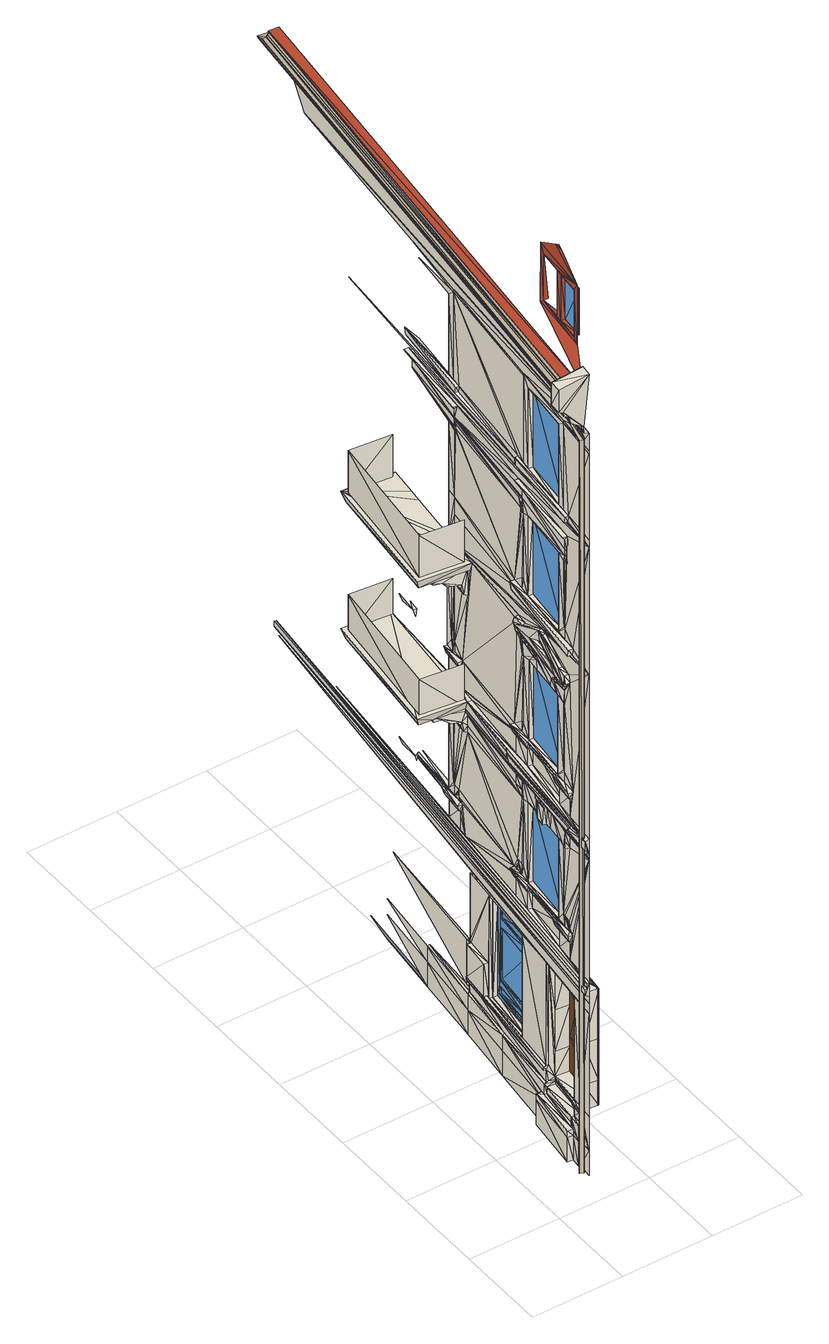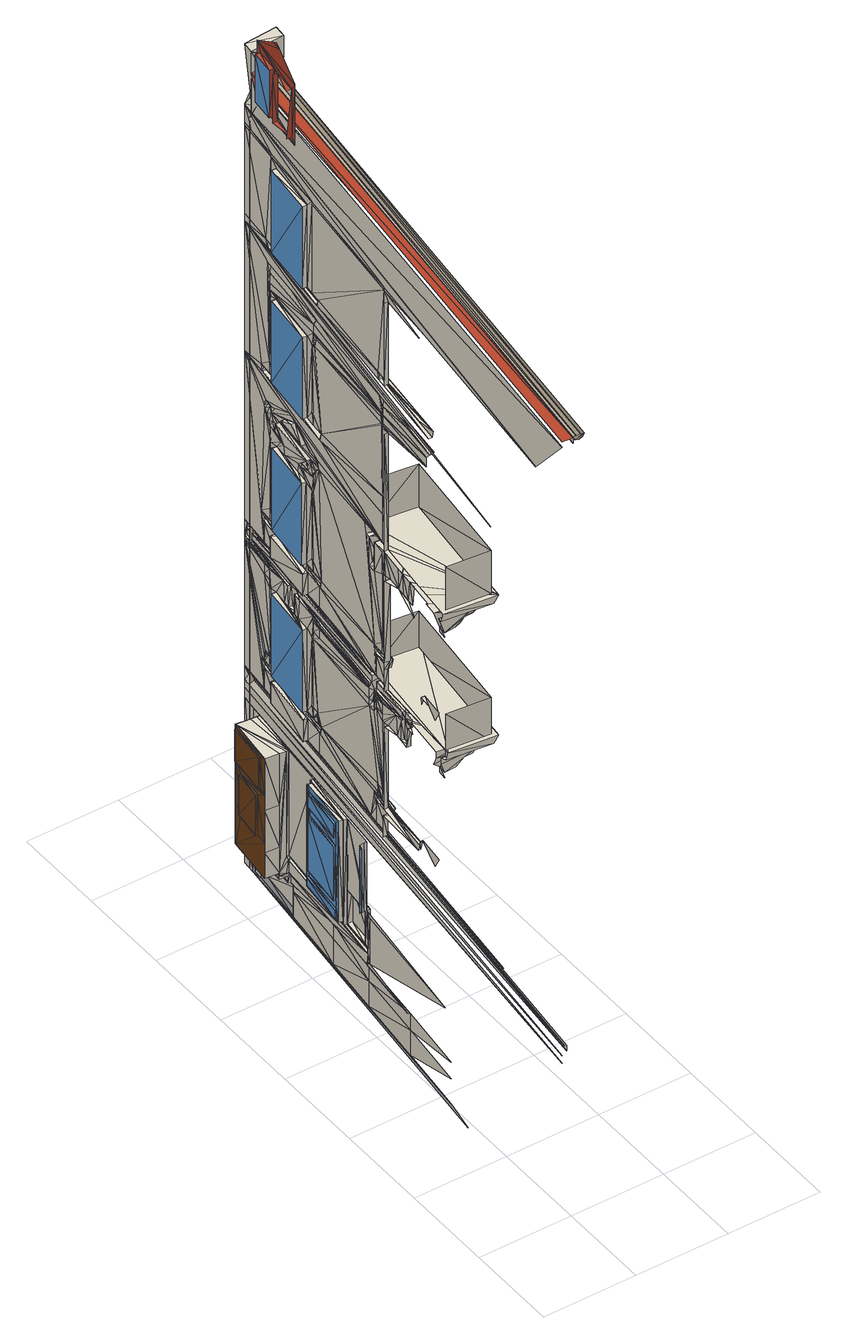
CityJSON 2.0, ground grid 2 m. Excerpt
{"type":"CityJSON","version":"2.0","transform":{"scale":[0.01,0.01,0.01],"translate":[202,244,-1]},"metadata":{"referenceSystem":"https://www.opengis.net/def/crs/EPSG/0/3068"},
"CityObjects":{
"building1":{"type":"Building","attributes":{"name":"Teststreet3","class":"1000","function":"1070","usage":"1070"},"address":[{"country":"Testland","locality":"Testtown","thoroughfareNumber":"3","thoroughfareName":"Teststreet","postcode":"12345"}],"children":["building1-1"],"geometry":[{"type":"MultiSurface","lod":"3","boundaries":[[[0,1,2]],[[3,2,1]],[[3,1,4]],[[5,4,1]],[[4,5,6]],[[6,7,4]],[[8,6,5]],[[6,8,7]],[[2,9,0]],[[10,7,8]],[[7,11,4]],[[8,5,10]],[[7,10,12]],[[13,12,10]],[[12,11,7]],[[2,3,9]],[[3,4,9]],[[1,0,14]],[[12,13,11]],[[10,5,15]],[[5,1,14]],[[16,5,17]],[[15,5,16]],[[15,11,13]],[[13,10,15]],[[4,11,9]],[[14,0,9]],[[17,5,14]],[[11,15,18]],[[18,19,11]],[[20,21,22]],[[23,24,25]],[[26,20,22]],[[27,18,15]],[[28,15,16]],[[29,26,22]],[[25,24,30]],[[18,27,19]],[[31,21,20]],[[32,25,30]],[[33,20,26]],[[24,34,30]],[[35,28,16]],[[36,37,19]],[[38,39,40]],[[41,42,20]],[[28,19,27]],[[42,31,20]],[[19,43,36]],[[44,45,46]],[[27,15,28]],[[47,17,14]],[[22,21,31]],[[48,26,29]],[[49,46,50]],[[51,50,46]],[[52,51,46]],[[53,52,46]],[[45,53,46]],[[44,54,45]],[[40,55,38]],[[56,57,58]],[[59,60,56]],[[61,53,62]],[[63,51,64]],[[54,65,45]],[[63,57,66]],[[63,66,51]],[[50,51,66]],[[22,67,29]],[[62,68,61]],[[64,69,63]],[[52,64,51]],[[45,62,53]],[[20,33,70]],[[39,38,71]],[[72,43,19]],[[73,74,42]],[[61,75,53]],[[45,76,62]],[[52,77,64]],[[32,30,78]],[[66,50,60]],[[79,58,57]],[[57,56,60]],[[80,48,29]],[[31,42,74]],[[60,66,57]],[[57,63,79]],[[33,39,70]],[[30,81,78]],[[48,82,26]],[[83,26,82]],[[84,85,81]],[[81,83,82]],[[65,86,45]],[[63,69,79]],[[75,61,68]],[[40,37,55]],[[58,87,56]],[[56,88,59]],[[52,53,77]],[[89,77,53]],[[86,76,45]],[[89,53,75]],[[68,62,76]],[[69,90,79]],[[91,92,93]],[[69,64,77]],[[92,39,71]],[[89,75,68]],[[37,36,94]],[[70,39,95]],[[78,81,96]],[[97,22,31]],[[98,80,29]],[[95,39,99]],[[69,100,90]],[[96,81,101]],[[96,102,103]],[[76,104,68]],[[104,89,68]],[[105,106,95]],[[103,107,96]],[[84,81,82]],[[101,81,108]],[[100,109,90]],[[36,43,94]],[[110,111,112]],[[71,93,92]],[[99,39,113]],[[95,114,105]],[[115,20,70]],[[116,95,106]],[[117,96,107]],[[118,38,55]],[[112,119,110]],[[112,111,120]],[[110,99,111]],[[71,38,121]],[[122,32,78]],[[105,123,106]],[[103,124,107]],[[125,104,86]],[[76,86,104]],[[77,89,104]],[[37,94,55]],[[108,81,126]],[[121,38,127]],[[120,128,112]],[[129,100,69]],[[116,70,95]],[[117,78,96]],[[130,69,77]],[[111,131,120]],[[132,77,104]],[[133,60,50]],[[117,107,134]],[[116,106,135]],[[81,85,136]],[[137,118,138]],[[139,98,29]],[[134,78,117]],[[135,70,116]],[[140,96,101]],[[99,110,119]],[[141,96,140]],[[142,139,29]],[[113,111,99]],[[102,96,141]],[[132,130,77]],[[126,81,136]],[[101,143,140]],[[143,101,108]],[[141,140,102]],[[143,144,140]],[[145,146,120]],[[144,143,108]],[[147,144,108]],[[148,95,99]],[[119,112,128]],[[111,113,131]],[[130,129,69]],[[55,138,118]],[[119,128,99]],[[149,144,147]],[[84,150,85]],[[150,84,82]],[[151,132,104]],[[125,152,104]],[[94,43,72]],[[58,79,87]],[[128,153,99]],[[109,154,90]],[[82,48,155]],[[80,155,48]],[[155,150,82]],[[102,140,126]],[[128,120,146]],[[140,144,126]],[[153,148,99]],[[127,156,157]],[[147,108,126]],[[158,159,120]],[[160,71,121]],[[149,147,126]],[[144,149,126]],[[161,162,127]],[[103,102,163]],[[114,95,164]],[[164,95,148]],[[145,120,165]],[[152,166,104]],[[166,167,104]],[[168,151,104]],[[167,168,104]],[[169,131,113]],[[162,121,127]],[[151,130,132]],[[85,170,171]],[[170,85,150]],[[157,161,127]],[[172,102,126]],[[173,72,19]],[[146,153,128]],[[174,175,162]],[[118,176,38]],[[165,120,159]],[[94,177,55]],[[136,85,171]],[[175,121,162]],[[134,107,178]],[[135,106,179]],[[146,145,153]],[[105,114,180]],[[181,174,162]],[[79,90,87]],[[182,175,174]],[[162,161,183]],[[183,181,162]],[[86,184,125]],[[185,106,123]],[[186,107,124]],[[123,105,180]],[[124,103,163]],[[187,188,145]],[[189,121,175]],[[131,190,120]],[[182,189,175]],[[191,182,174]],[[192,161,157]],[[161,192,183]],[[181,191,174]],[[78,134,122]],[[178,122,134]],[[179,115,135]],[[70,135,115]],[[74,193,31]],[[194,164,148]],[[187,145,165]],[[172,126,136]],[[195,136,171]],[[171,170,195]],[[170,150,195]],[[59,60,133]],[[93,196,91]],[[197,194,148]],[[148,153,197]],[[191,189,182]],[[183,191,181]],[[198,97,31]],[[107,186,178]],[[106,185,179]],[[199,158,120]],[[153,145,188]],[[67,22,97]],[[200,172,136]],[[201,191,183]],[[184,152,125]],[[151,168,130]],[[159,202,165]],[[113,39,203]],[[165,204,187]],[[195,205,136]],[[88,56,87]],[[206,59,88]],[[160,121,207]],[[80,98,155]],[[155,98,150]],[[154,208,90]],[[196,93,71]],[[121,189,207]],[[153,209,197]],[[114,164,210]],[[142,29,67]],[[189,191,201]],[[164,194,210]],[[205,200,136]],[[177,94,211]],[[150,98,195]],[[123,180,185]],[[124,163,186]],[[188,209,153]],[[188,187,212]],[[194,197,213]],[[212,187,204]],[[190,199,120]],[[214,20,115]],[[204,165,202]],[[160,215,71]],[[212,204,188]],[[207,189,201]],[[216,177,211]],[[204,202,188]],[[217,185,180]],[[218,186,163]],[[109,100,154]],[[219,154,100]],[[98,205,195]],[[210,194,213]],[[186,218,178]],[[185,217,179]],[[220,190,131]],[[90,208,87]],[[202,221,188]],[[197,209,213]],[[206,59,133]],[[131,169,220]],[[152,222,166]],[[223,138,55]],[[178,224,122]],[[179,225,115]],[[221,209,188]],[[224,178,218]],[[225,179,217]],[[158,226,159]],[[100,129,219]],[[213,227,210]],[[228,221,202]],[[169,113,203]],[[207,201,229]],[[230,231,205]],[[200,205,231]],[[232,229,201]],[[233,198,31]],[[216,211,234]],[[235,234,211]],[[203,220,169]],[[209,228,213]],[[168,236,130]],[[130,236,129]],[[237,122,224]],[[203,39,238]],[[239,115,225]],[[228,240,213]],[[216,223,55]],[[207,215,160]],[[241,133,50]],[[242,201,183]],[[157,243,192]],[[192,243,183]],[[72,173,94]],[[244,210,227]],[[245,246,166]],[[167,166,246]],[[246,247,167]],[[168,167,247]],[[248,205,98]],[[249,142,97]],[[199,250,158]],[[41,20,251]],[[158,250,252]],[[209,221,228]],[[87,253,88]],[[88,254,206]],[[74,73,193]],[[255,193,73]],[[67,97,142]],[[249,256,142]],[[226,158,252]],[[97,198,249]],[[257,219,129]],[[208,253,87]],[[73,42,255]],[[249,258,256]],[[102,172,259]],[[256,139,142]],[[260,261,256]],[[262,255,42]],[[193,233,31]],[[251,262,41]],[[42,41,262]],[[98,139,248]],[[263,228,202]],[[264,265,47]],[[229,215,207]],[[222,152,184]],[[256,266,260]],[[163,102,259]],[[215,196,71]],[[267,268,91]],[[245,166,222]],[[127,38,269]],[[270,236,168]],[[271,243,156]],[[133,206,254]],[[254,88,253]],[[237,272,122]],[[273,257,129]],[[236,273,129]],[[208,154,274]],[[239,275,115]],[[234,276,216]],[[211,277,235]],[[220,203,190]],[[180,114,278]],[[279,280,281]],[[282,263,159]],[[156,127,271]],[[139,256,261]],[[223,283,138]],[[172,200,259]],[[137,138,283]],[[284,224,218]],[[261,248,139]],[[154,219,274]],[[114,210,278]],[[285,225,217]],[[258,249,198]],[[266,256,258]],[[261,260,286]],[[283,176,137]],[[286,260,266]],[[226,199,190]],[[278,287,180]],[[259,288,163]],[[92,91,268]],[[157,156,243]],[[238,190,203]],[[202,159,263]],[[289,226,252]],[[230,290,231]],[[235,291,234]],[[232,292,229]],[[225,285,239]],[[227,293,244]],[[294,295,280]],[[296,297,184]],[[298,242,183]],[[294,274,295]],[[211,94,277]],[[198,299,258]],[[269,271,127]],[[296,281,297]],[[281,280,297]],[[300,222,184]],[[301,261,286]],[[118,137,176]],[[266,258,302]],[[217,180,287]],[[218,163,288]],[[303,304,305]],[[303,306,304]],[[266,307,286]],[[168,247,270]],[[303,305,308]],[[309,310,311]],[[312,311,310]],[[303,313,306]],[[302,258,299]],[[314,315,304]],[[305,304,315]],[[304,306,314]],[[303,308,316]],[[315,317,305]],[[243,318,183]],[[318,298,183]],[[303,316,313]],[[300,184,297]],[[319,314,306]],[[308,305,317]],[[320,321,312]],[[307,266,302]],[[226,289,199]],[[306,313,319]],[[317,322,308]],[[309,323,310]],[[324,319,313]],[[316,308,322]],[[313,316,324]],[[322,324,316]],[[314,325,315]],[[315,326,317]],[[274,273,295]],[[200,231,327]],[[242,292,201]],[[210,244,328]],[[276,329,216]],[[295,270,280]],[[324,330,319]],[[275,214,115]],[[314,319,325]],[[322,331,324]],[[332,325,319]],[[333,320,312]],[[334,310,323]],[[288,284,218]],[[301,286,307]],[[287,285,217]],[[335,331,317]],[[326,315,325]],[[322,317,331]],[[335,317,326]],[[252,250,289]],[[274,219,273]],[[332,319,330]],[[280,270,297]],[[330,324,331]],[[329,336,216]],[[337,222,300]],[[338,307,302]],[[339,240,340]],[[297,270,300]],[[250,199,289]],[[240,228,263]],[[184,341,296]],[[342,226,190]],[[336,223,216]],[[343,215,229]],[[230,205,290]],[[232,201,292]],[[227,213,293]],[[344,173,19]],[[213,240,293]],[[301,307,345]],[[333,346,320]],[[205,248,290]],[[338,345,307]],[[273,236,295]],[[236,270,295]],[[270,347,300]],[[347,348,300]],[[348,337,300]],[[190,238,349]],[[310,350,312]],[[159,226,342]],[[219,257,273]],[[284,272,224]],[[237,224,272]],[[290,261,301]],[[351,320,346]],[[278,210,328]],[[349,342,190]],[[259,200,327]],[[293,240,339]],[[311,352,309]],[[282,159,342]],[[353,321,320]],[[340,240,263]],[[94,173,277]],[[354,338,302]],[[355,241,50]],[[267,91,196]],[[323,356,334]],[[248,261,290]],[[357,349,238]],[[345,290,301]],[[312,358,333]],[[359,340,360]],[[361,270,247]],[[362,363,278]],[[364,365,259]],[[264,366,367]],[[244,368,328]],[[231,369,327]],[[291,235,277]],[[339,340,370]],[[371,264,367]],[[346,372,351]],[[373,122,272]],[[374,20,214]],[[375,282,376]],[[360,377,359]],[[375,378,282]],[[340,359,370]],[[287,278,363]],[[288,259,365]],[[352,222,337]],[[360,340,263]],[[370,293,339]],[[379,354,302]],[[380,356,309]],[[310,334,350]],[[381,290,345]],[[376,382,375]],[[362,383,363]],[[364,384,365]],[[367,385,371]],[[368,244,293]],[[386,372,333]],[[320,351,353]],[[323,309,356]],[[387,350,334]],[[369,231,290]],[[276,234,291]],[[343,229,292]],[[263,282,378]],[[377,360,263]],[[281,388,279]],[[288,365,389]],[[287,363,390]],[[376,282,391]],[[345,338,354]],[[275,239,285]],[[378,375,382]],[[346,333,372]],[[392,353,351]],[[382,376,377]],[[378,377,263]],[[208,274,393]],[[382,377,378]],[[394,296,341]],[[383,278,328]],[[253,208,393]],[[362,278,383]],[[364,259,384]],[[384,259,327]],[[391,395,376]],[[370,359,396]],[[274,294,393]],[[328,368,370]],[[391,282,397]],[[381,345,354]],[[398,371,385]],[[277,173,329]],[[399,241,254]],[[133,254,241]],[[254,253,393]],[[400,401,349]],[[401,342,349]],[[389,284,288]],[[329,276,277]],[[390,285,287]],[[402,403,404]],[[397,282,342]],[[328,370,396]],[[359,377,395]],[[357,238,405]],[[349,357,400]],[[406,321,353]],[[367,366,407]],[[373,272,389]],[[215,242,408]],[[327,381,409]],[[410,411,329]],[[173,410,329]],[[412,393,294]],[[214,275,390]],[[413,414,366]],[[377,376,395]],[[343,292,215]],[[242,215,292]],[[396,359,395]],[[381,327,290]],[[369,290,327]],[[299,415,302]],[[416,328,396]],[[417,383,328]],[[418,264,371]],[[358,312,350]],[[419,384,327]],[[420,327,409]],[[421,215,408]],[[389,422,373]],[[390,423,214]],[[417,328,416]],[[337,348,352]],[[424,352,348]],[[348,347,424]],[[425,424,347]],[[347,270,425]],[[361,425,270]],[[411,336,329]],[[293,370,368]],[[419,327,420]],[[426,215,421]],[[427,428,371]],[[392,351,372]],[[409,381,429]],[[397,430,391]],[[408,242,298]],[[291,277,276]],[[387,334,356]],[[407,431,367]],[[371,398,427]],[[429,381,354]],[[380,309,352]],[[405,400,357]],[[389,365,422]],[[390,363,423]],[[386,333,358]],[[432,196,215]],[[284,389,272]],[[395,391,433]],[[416,396,434]],[[434,417,416]],[[435,363,383]],[[436,365,384]],[[342,437,397]],[[420,409,438]],[[438,419,420]],[[421,408,439]],[[439,426,421]],[[285,390,275]],[[361,321,406]],[[440,396,395]],[[441,409,429]],[[442,409,441]],[[443,409,442]],[[444,408,298]],[[445,408,444]],[[446,444,298]],[[400,405,401]],[[433,391,430]],[[366,447,407]],[[353,392,386]],[[401,448,342]],[[449,447,366]],[[223,336,283]],[[395,430,440]],[[433,430,395]],[[450,408,445]],[[341,451,394]],[[452,446,298]],[[243,271,269]],[[444,446,453]],[[453,445,444]],[[438,454,419]],[[365,436,422]],[[363,435,423]],[[193,255,233]],[[354,379,429]],[[455,441,429]],[[441,455,442]],[[442,456,443]],[[457,384,419]],[[298,318,458]],[[458,452,298]],[[385,367,431]],[[459,427,398]],[[414,460,366]],[[372,386,392]],[[446,452,453]],[[430,397,437]],[[430,448,440]],[[438,409,454]],[[409,443,454]],[[453,452,445]],[[428,418,371]],[[461,383,417]],[[196,432,267]],[[262,233,255]],[[462,394,451]],[[350,387,380]],[[463,419,464]],[[176,283,336]],[[465,373,422]],[[466,214,423]],[[419,454,464]],[[448,401,405]],[[467,419,463]],[[431,459,385]],[[398,385,459]],[[437,342,448]],[[358,406,386]],[[353,386,406]],[[457,419,467]],[[439,408,432]],[[434,396,461]],[[396,440,461]],[[437,448,430]],[[408,450,432]],[[356,380,387]],[[426,439,432]],[[417,434,461]],[[454,468,464]],[[281,296,469]],[[463,464,470]],[[462,451,471]],[[472,471,451]],[[470,473,463]],[[464,468,473]],[[473,467,463]],[[474,429,379]],[[456,442,455]],[[383,461,435]],[[384,475,436]],[[450,445,432]],[[470,464,473]],[[39,92,476]],[[352,358,380]],[[350,380,358]],[[475,384,457]],[[407,447,427]],[[460,449,366]],[[477,379,302]],[[478,467,473]],[[399,254,393]],[[479,414,413]],[[251,20,374]],[[440,448,461]],[[427,459,407]],[[480,355,50]],[[268,267,432]],[[436,481,422]],[[435,482,423]],[[25,483,23]],[[28,484,19]],[[485,486,487]],[[468,454,475]],[[473,468,475]],[[457,467,475]],[[472,488,471]],[[467,478,475]],[[478,473,475]],[[427,447,428]],[[482,435,461]],[[481,436,475]],[[415,198,233]],[[24,489,34]],[[431,407,459]],[[16,490,35]],[[491,32,122]],[[447,492,428]],[[493,471,488]],[[374,402,404]],[[466,374,214]],[[485,487,494]],[[495,496,497]],[[34,498,499]],[[500,495,497]],[[501,500,497]],[[502,503,497]],[[503,504,497]],[[504,501,497]],[[505,506,507]],[[471,508,462]],[[238,39,476]],[[509,428,492]],[[494,510,511]],[[500,512,495]],[[510,494,487]],[[513,514,279]],[[265,264,418]],[[502,515,503]],[[504,516,501]],[[517,495,512]],[[299,198,415]],[[518,507,506]],[[280,279,514]],[[519,486,485]],[[520,511,510]],[[521,503,515]],[[522,501,516]],[[415,523,302]],[[294,280,514]],[[474,524,429]],[[524,455,429]],[[456,524,443]],[[493,525,471]],[[472,526,488]],[[523,527,302]],[[35,528,28]],[[449,529,447]],[[428,509,418]],[[443,530,454]],[[527,477,302]],[[269,38,531]],[[505,507,532]],[[494,511,533]],[[534,535,341]],[[394,462,469]],[[536,404,505]],[[537,486,538]],[[495,539,496]],[[455,524,456]],[[379,477,474]],[[452,540,445]],[[541,542,543]],[[544,545,546]],[[543,547,541]],[[546,548,544]],[[318,549,458]],[[336,550,176]],[[501,551,500]],[[511,520,533]],[[507,518,532]],[[454,530,475]],[[458,549,452]],[[497,552,502]],[[451,341,535]],[[553,469,462]],[[519,538,486]],[[472,451,526]],[[535,526,451]],[[554,555,537]],[[556,557,402]],[[445,558,432]],[[559,533,520]],[[560,532,518]],[[518,506,560]],[[520,510,559]],[[561,268,432]],[[418,562,449]],[[418,449,460]],[[388,281,469]],[[486,537,555]],[[403,402,557]],[[92,268,476]],[[265,418,460]],[[399,563,241]],[[233,262,374]],[[262,251,374]],[[412,564,393]],[[536,415,233]],[[412,294,514]],[[373,491,122]],[[565,566,503]],[[504,503,566]],[[567,480,50]],[[568,505,532]],[[487,569,510]],[[547,543,570]],[[548,546,571]],[[570,572,547]],[[571,573,548]],[[536,374,404]],[[574,575,502]],[[503,521,565]],[[566,576,504]],[[501,522,551]],[[577,578,500]],[[495,517,539]],[[579,374,466]],[[559,580,533]],[[581,582,533]],[[515,502,575]],[[583,565,521]],[[516,504,576]],[[584,551,522]],[[512,500,578]],[[585,539,517]],[[448,405,538]],[[524,586,443]],[[586,530,443]],[[553,462,508]],[[587,494,533]],[[575,583,515]],[[521,515,583]],[[576,584,516]],[[522,516,584]],[[578,585,512]],[[517,512,585]],[[466,423,579]],[[415,536,505]],[[404,403,557]],[[581,533,580]],[[588,589,590]],[[523,415,505]],[[532,560,591]],[[405,238,476]],[[592,524,474]],[[506,593,560]],[[508,471,525]],[[594,488,526]],[[465,422,595]],[[587,519,485]],[[513,279,388]],[[422,481,595]],[[577,500,551]],[[582,596,533]],[[591,568,532]],[[597,580,559]],[[580,597,581]],[[399,393,563]],[[598,563,393]],[[481,475,595]],[[485,494,587]],[[599,591,560]],[[600,496,539]],[[601,590,589]],[[510,569,559]],[[574,502,552]],[[461,448,602]],[[601,469,534]],[[482,461,602]],[[589,469,601]],[[469,553,534]],[[540,603,445]],[[411,410,604]],[[410,173,604]],[[344,604,173]],[[318,243,549]],[[603,558,445]],[[505,404,557]],[[536,233,374]],[[423,482,605]],[[243,269,549]],[[549,540,452]],[[606,593,506]],[[582,581,597]],[[607,608,506]],[[336,411,604]],[[609,610,475]],[[535,534,553]],[[508,526,553]],[[535,553,526]],[[608,606,506]],[[506,505,557]],[[588,590,611]],[[612,611,590]],[[613,597,559]],[[593,599,560]],[[558,614,432]],[[596,587,533]],[[537,538,554]],[[614,561,432]],[[615,601,534]],[[611,616,588]],[[590,601,612]],[[525,594,508]],[[526,508,594]],[[484,344,19]],[[565,574,577]],[[566,565,577]],[[551,566,577]],[[565,583,574]],[[551,584,566]],[[527,505,568]],[[574,552,577]],[[577,600,539]],[[539,585,577]],[[552,600,577]],[[575,574,583]],[[576,566,584]],[[355,241,563]],[[589,588,616]],[[615,612,601]],[[523,505,527]],[[578,577,585]],[[617,567,50]],[[602,448,538]],[[582,597,596]],[[591,599,568]],[[598,393,564]],[[569,613,559]],[[618,615,534]],[[487,486,619]],[[620,388,469]],[[621,618,534]],[[592,474,477]],[[469,589,620]],[[465,491,373]],[[564,412,514]],[[613,596,597]],[[593,568,599]],[[579,423,605]],[[609,475,530]],[[595,475,622]],[[612,615,611]],[[605,482,602]],[[538,405,476]],[[589,616,620]],[[623,624,596]],[[625,626,568]],[[622,475,610]],[[627,176,550]],[[616,611,615]],[[623,596,628]],[[625,568,629]],[[613,628,596]],[[593,629,568]],[[623,628,624]],[[625,629,626]],[[624,587,596]],[[626,586,568]],[[549,269,531]],[[579,605,374]],[[486,555,630]],[[524,527,568]],[[564,631,598]],[[569,487,632]],[[586,524,568]],[[550,336,604]],[[616,615,618]],[[633,506,557]],[[620,514,388]],[[513,388,514]],[[519,634,538]],[[620,616,618]],[[476,268,635]],[[635,268,561]],[[636,624,628]],[[637,626,629]],[[634,587,624]],[[530,586,626]],[[638,639,618]],[[639,620,618]],[[621,640,618]],[[631,564,641]],[[641,564,514]],[[642,486,630]],[[618,643,638]],[[587,634,519]],[[628,613,636]],[[629,593,637]],[[619,486,642]],[[626,637,530]],[[624,636,634]],[[634,602,538]],[[639,644,620]],[[620,644,514]],[[645,641,514]],[[477,527,592]],[[592,527,524]],[[643,618,640]],[[639,638,644]],[[644,645,514]],[[605,646,374]],[[647,634,636]],[[648,530,637]],[[531,38,649]],[[640,650,643]],[[636,613,569]],[[637,593,606]],[[607,506,651]],[[622,652,653]],[[653,654,622]],[[655,656,602]],[[657,606,608]],[[647,636,569]],[[658,637,606]],[[648,637,658]],[[538,476,554]],[[659,622,654]],[[660,602,656]],[[651,506,633]],[[655,661,656]],[[659,595,622]],[[647,662,634]],[[662,602,634]],[[563,663,355]],[[598,664,563]],[[665,659,654]],[[666,643,650]],[[667,595,659]],[[657,608,668]],[[657,668,606]],[[660,605,602]],[[669,595,667]],[[670,627,671]],[[658,606,672]],[[648,658,673]],[[631,674,598]],[[665,667,659]],[[675,605,660]],[[658,676,673]],[[676,658,672]],[[672,606,668]],[[569,677,647]],[[632,487,619]],[[652,622,610]],[[669,667,665]],[[678,650,679]],[[679,680,678]],[[681,678,680]],[[666,681,680]],[[595,491,465]],[[682,683,653]],[[655,602,661]],[[684,665,654]],[[685,652,610]],[[686,652,685]],[[550,671,627]],[[687,652,686]],[[607,688,608]],[[689,610,609]],[[685,610,689]],[[686,685,689]],[[690,648,673]],[[530,648,690]],[[609,530,691]],[[692,689,609]],[[693,676,672]],[[694,692,609]],[[679,695,680]],[[696,689,692]],[[654,653,683]],[[697,662,647]],[[677,697,647]],[[694,609,698]],[[699,692,694]],[[698,699,694]],[[700,686,689]],[[696,700,689]],[[476,701,554]],[[692,700,696]],[[609,700,698]],[[702,669,665]],[[602,703,704]],[[677,569,632]],[[661,602,704]],[[705,706,673]],[[673,676,705]],[[707,708,668]],[[672,668,708]],[[693,705,676]],[[708,693,672]],[[699,700,692]],[[531,709,710]],[[660,656,711]],[[698,700,699]],[[706,690,673]],[[691,530,690]],[[653,652,712]],[[691,700,609]],[[687,686,700]],[[683,713,654]],[[703,602,662]],[[608,714,668]],[[713,684,654]],[[711,656,661]],[[675,660,711]],[[715,549,531]],[[710,715,531]],[[716,558,603]],[[717,632,718]],[[704,719,720]],[[703,662,704]],[[719,704,662]],[[632,717,677]],[[697,677,717]],[[603,540,721]],[[722,716,603]],[[721,722,603]],[[662,723,719]],[[717,718,697]],[[402,374,724]],[[725,561,614]],[[614,558,725]],[[682,653,712]],[[726,540,549]],[[558,716,725]],[[721,540,727]],[[540,726,727]],[[728,633,557]],[[684,702,665]],[[729,646,675]],[[605,675,646]],[[730,550,604]],[[731,726,549]],[[720,719,723]],[[732,697,718]],[[733,661,704]],[[727,722,721]],[[715,731,549]],[[726,731,727]],[[723,662,697]],[[632,734,718]],[[733,704,720]],[[718,720,732]],[[723,732,720]],[[735,690,706]],[[732,723,697]],[[718,734,720]],[[729,675,711]],[[635,701,476]],[[561,701,635]],[[734,733,720]],[[668,714,707]],[[674,664,598]],[[556,402,724]],[[700,691,736]],[[737,701,561]],[[561,725,738]],[[725,716,738]],[[716,722,738]],[[38,176,739]],[[740,734,632]],[[741,708,707]],[[691,690,736]],[[690,735,742]],[[730,604,743]],[[682,712,683]],[[711,661,744]],[[661,733,744]],[[744,729,711]],[[671,745,670]],[[737,561,738]],[[746,747,633]],[[736,690,742]],[[748,730,743]],[[749,740,632]],[[631,641,674]],[[750,751,752]],[[713,683,712]],[[729,744,646]],[[641,645,674]],[[753,646,744]],[[701,754,554]],[[644,755,645]],[[688,607,651]],[[752,642,756]],[[746,633,757]],[[706,705,741]],[[705,693,741]],[[693,708,741]],[[684,758,702]],[[750,752,756]],[[735,706,741]],[[733,759,744]],[[750,760,751]],[[747,746,757]],[[556,724,557]],[[742,761,736]],[[762,753,744]],[[642,630,756]],[[633,728,757]],[[709,763,710]],[[714,608,688]],[[764,765,734]],[[733,734,765]],[[765,759,733]],[[760,750,756]],[[742,735,741]],[[684,713,758]],[[554,766,555]],[[748,743,767]],[[768,767,743]],[[701,737,769]],[[737,738,769]],[[759,762,744]],[[770,490,17]],[[16,17,490]],[[756,630,760]],[[771,747,757]],[[772,702,758]],[[773,651,633]],[[774,751,760]],[[764,734,740]],[[707,714,741]],[[775,736,761]],[[776,701,769]],[[710,777,715]],[[715,777,731]],[[731,778,727]],[[727,778,722]],[[344,779,604]],[[780,728,557]],[[761,742,781]],[[782,619,642]],[[480,355,663]],[[663,563,664]],[[781,742,741]],[[783,773,633]],[[712,784,713]],[[651,785,688]],[[714,688,785]],[[17,47,770]],[[652,687,784]],[[749,619,740]],[[651,773,785]],[[722,778,738]],[[745,730,748]],[[751,774,786]],[[747,771,787]],[[24,23,489]],[[788,489,23]],[[687,700,784]],[[741,789,781]],[[754,790,554]],[[791,740,619]],[[712,652,784]],[[785,792,789]],[[714,785,789]],[[793,794,785]],[[791,795,740]],[[792,796,789]],[[797,789,796]],[[741,714,789]],[[760,630,798]],[[713,799,758]],[[798,786,774]],[[800,787,771]],[[792,785,794]],[[775,801,736]],[[796,792,802]],[[794,802,792]],[[709,531,763]],[[771,757,800]],[[555,803,630]],[[774,760,798]],[[700,736,784]],[[797,781,789]],[[25,32,483]],[[528,484,28]],[[796,802,797]],[[671,550,745]],[[793,785,773]],[[804,805,670]],[[806,782,642]],[[791,619,795]],[[807,783,633]],[[782,795,619]],[[728,780,757]],[[649,763,531]],[[627,670,805]],[[743,604,808]],[[802,809,797]],[[550,730,745]],[[810,770,47]],[[54,499,811]],[[793,773,812]],[[790,766,554]],[[669,491,595]],[[794,793,812]],[[783,812,773]],[[777,813,731]],[[813,778,731]],[[802,794,809]],[[798,814,786]],[[374,646,724]],[[572,570,815]],[[573,571,816]],[[815,817,572]],[[816,818,573]],[[819,780,557]],[[795,820,740]],[[821,809,794]],[[821,794,812]],[[822,745,748]],[[65,54,811]],[[823,806,642]],[[800,824,787]],[[644,638,755]],[[795,782,825]],[[826,786,814]],[[827,821,812]],[[828,825,782]],[[786,826,829]],[[830,823,642]],[[630,831,798]],[[757,832,800]],[[736,833,784]],[[633,747,834]],[[799,713,784]],[[702,491,669]],[[642,752,830]],[[835,814,798]],[[814,835,826]],[[752,751,830]],[[32,836,491]],[[837,787,824]],[[804,670,745]],[[838,832,757]],[[646,753,724]],[[839,786,829]],[[840,787,837]],[[747,787,834]],[[841,831,630]],[[829,826,835]],[[780,838,757]],[[777,710,763]],[[842,843,784]],[[784,833,842]],[[751,786,830]],[[663,844,480]],[[664,845,663]],[[831,835,798]],[[832,824,800]],[[803,841,630]],[[846,847,848]],[[848,849,846]],[[807,633,834]],[[850,851,842]],[[829,835,839]],[[837,824,840]],[[819,557,724]],[[852,853,846]],[[854,787,840]],[[830,786,839]],[[831,839,835]],[[832,840,824]],[[834,787,854]],[[803,555,766]],[[855,839,856]],[[857,840,858]]],"semantics":{"surfaces":[{"type":"WallSurface"},{"type":"GroundSurface"},{"type":"RoofSurface"},{"type":"Window"},{"type":"Door"}],"values":[0,0,0,0,0,0,0,0,0,0,0,0,0,0,0,0,0,0,0,0,0,0,0,0,0,0,0,0,0,0,0,0,0,0,0,0,0,0,0,0,0,0,0,0,0,0,0,0,0,0,0,0,0,0,0,0,0,0,0,0,0,0,0,0,0,0,0,0,0,0,0,0,0,0,0,0,0,0,0,0,0,0,1,0,0,0,0,0,0,0,0,0,0,0,0,0,0,0,0,0,0,0,0,0,0,0,0,0,0,0,0,0,0,0,0,0,0,0,0,0,0,0,0,0,0,0,0,0,0,0,0,0,0,0,0,0,0,0,0,0,0,0,0,0,0,0,0,0,0,0,0,0,0,0,0,0,1,0,0,0,0,0,0,0,0,0,0,0,0,0,0,0,0,0,0,0,0,0,0,0,0,0,0,0,0,0,0,0,0,0,0,0,0,0,0,0,0,0,0,0,0,0,0,0,0,0,0,0,0,0,0,0,0,0,0,0,0,0,0,0,0,0,0,0,0,0,0,0,0,0,0,0,0,0,0,0,0,0,0,0,0,0,0,0,0,0,0,0,0,0,0,0,0,0,0,0,0,0,0,0,0,0,0,0,1,0,0,0,0,0,0,0,0,0,0,0,0,0,0,0,0,0,0,0,0,0,0,0,0,0,0,0,0,0,0,0,0,0,0,0,0,0,0,0,0,0,0,0,0,0,0,0,0,0,0,0,0,0,0,0,0,0,0,0,0,0,1,0,0,0,0,0,0,0,0,0,0,0,0,0,0,0,0,0,0,0,0,0,0,0,0,0,0,0,0,0,0,1,0,0,0,0,0,0,0,0,0,0,0,0,0,0,0,0,0,0,0,0,0,0,0,0,0,0,0,0,0,0,0,0,0,0,0,0,2,0,0,0,0,0,0,0,0,0,0,0,0,0,0,0,0,0,0,0,0,0,0,0,0,0,0,0,0,0,0,0,0,0,0,0,0,0,0,0,0,0,0,0,0,0,0,3,3,3,0,3,0,0,0,0,0,0,0,0,0,0,0,0,0,0,0,4,4,0,0,4,4,4,4,0,4,4,4,4,4,0,0,4,0,4,4,4,0,0,4,4,4,4,4,4,4,4,4,0,0,0,0,0,0,4,0,4,4,4,4,4,0,0,0,4,4,4,4,0,0,4,0,4,0,0,0,0,0,0,0,0,0,0,0,0,0,0,0,0,0,4,0,0,0,0,0,0,0,0,4,0,0,0,0,0,4,0,0,0,0,4,0,4,0,0,0,1,0,4,0,0,0,4,0,0,0,0,2,0,0,0,0,2,4,0,0,0,0,0,0,0,0,0,0,0,0,4,4,0,0,0,0,2,3,4,4,4,4,3,3,3,0,0,0,0,0,0,0,0,0,4,4,0,0,0,0,0,0,0,0,0,0,0,0,0,0,0,0,2,0,0,0,0,0,0,0,0,0,0,0,0,0,0,0,4,2,0,0,0,0,0,0,0,2,0,0,0,0,0,0,0,0,0,2,4,0,0,0,0,0,0,0,0,0,0,0,0,0,0,0,0,2,4,0,0,0,0,4,2,2,0,4,0,0,0,4,0,0,0,0,0,0,0,0,0,0,0,0,0,4,0,0,0,0,0,0,0,0,0,2,4,0,2,0,0,0,0,0,0,0,0,0,0,0,0,0,0,0,0,0,0,0,0,2,2,2,4,0,0,0,0,0,0,2,0,0,0,0,4,0,0,0,0,0,0,0,3,3,0,4,4,0,0,0,0,0,0,4,0,0,0,0,0,0,0,0,0,0,0,0,0,0,0,0,0,4,4,0,2,2,0,0,0,2,0,0,2,1,0,0,0,0,0,0,0,0,0,0,0,0,2,0,0,0,0,2,0,0,2,0,0,0,0,3,0,3,3,3,3,3,0,0,0,2,0,3,0,0,2,3,3,3,0,0,0,0,0,3,3,0,0,0,0,0,0,0,0,0,2,2,0,0,0,0,0,0,0,0,0,3,0,0,0,0,0,0,0,0,0,3,0,0,0,0,3,0,0,0,0,0,0,0,0,0,0,0,0,0,2,2,0,0,0,0,2,0,0,0,0,0,0,0,3,3,1,0,0,0,0,0,0,0,3,3,3,3,3,3,0,0,0,3,3,3,3,3,3,0,0,0,0,0,3,3,3,3,3,3,0,0,0,0,0,0,0,0,0,0,0,0,0,0,0,0,3,0,0,0,0,0,0,0,0,0,3,0,0,3,0,0,0,0,0,0,0,0,0,0,0,0,0,0,0,0,0,0,0,0,0,0,0,0,0,0,0,0,0,0,0,0,0,0,0,0,0,0,0,0,3,3,3,3,3,0,3,3,3,3,3,3,0,0,0,0,3,1,0,0,0,0,0,0,0,0,0,0,0,0,0,0,0,0,0,0,0,0,0,0,0,0,0,0,0,0,0,0,0,0,0,0,0,0,0,0,0,0,0,0,0,0,0,0,0,0,0,0,0,0,0,0,0,0,0,0,0,0,0,0,0,0,0,0,0,0,0,0,0,0,0,0,0,0,0,0,0,0,0,0,0,0,0,0,0,0,0,0,0,0,0,0,0,0,0,0,0,0,0,0,0,0,0,0,0,0,0,0,0,0,0,0,0,0,0,0,0,0,0,0,3,3,3,3,0,0,0,0,0,0,0,0,0,0,0,0,0,0,0,0,0,0,3,0,0,0,0,0,0,0,0,0,0,0,0,0,0,0,0,0,0,0,0,0,0,0,0,0,0,0,0,0,0,0,0,0,0,0,0,0,0,0,0,0,0,0,0,0,0,0,0,0,0,0,0,0,0,0,0,0,0,0,0,0,0,0,0,0,0,0,0,0,0,0,0,0,0,0,0,0,0,0,0,0,0,0,0,0,0,0,0,0,0,0,0,0,0,0,0,0,0,0,0,0,0,0,0,0,0,0,0,0,0,0,0,0,0,0,0,0,0,0,0,0,0,0,0,0,0,0,0,0,0,0,0,0,0,0,0,0,0,0,0,0,0,0,0,0,0,0,0,0,0,0,0,0,0,0,0,0,0,0,0,0,0,0,0,0,0,0,0,0,0,0,0,2,0,0,0,0,0,0,0,0,0,0,0,0,0,0,0,0,0,0,0,0,0,0,0,0,0,0,0,0,0,0,0,0,0,0,0,0,0,0,0,0,0,0,0,0,0,0,0,0,0,0,0,2,0,0,0,0,0,0,0,0,0,0,0,0,0,0,0,0,0,0,0,0,0,0,0,0,0,0,0,0,0,0,0,0,0,0,0,0,0,0,0,0,0,0,0,0,0,0,0,0,0,0,0,0,0,0,0,0,0,0,0,0,0,0,0,0,0,0,0,0,0,0,0,0,0,0,0,0]}}]},
"building1-1":{"type":"BuildingInstallation","attributes":{"name":"Rainpipe-1","function":"1070"},"parents":["building1"],"geometry":[{"type":"MultiSurface","lod":"3","boundaries":[[[859,860,861]],[[862,861,860]],[[861,863,859]],[[864,859,863]],[[865,864,866]],[[863,866,864]],[[860,865,862]],[[866,862,865]],[[867,868,862]],[[861,862,868]],[[868,869,861]],[[863,861,869]],[[869,870,863]],[[866,863,870]],[[870,867,866]],[[862,866,867]],[[868,867,871]],[[872,871,867]],[[871,873,868]],[[869,868,873]],[[870,869,874]],[[873,874,869]],[[867,870,872]],[[874,872,870]],[[875,876,877]],[[878,877,876]],[[879,875,880]],[[877,880,875]],[[881,879,882]],[[880,882,879]],[[883,884,882]],[[881,882,884]],[[885,884,886]],[[883,886,884]],[[883,882,886]],[[877,878,880]],[[880,878,882]],[[882,878,886]],[[881,884,879]],[[884,885,879]],[[879,885,875]],[[875,885,876]]]}]}
},
"vertices":[
[45,89,1935],[45,89,1883],[43,63,1935],[43,63,1883],[54,64,1877],[56,89,1877],[55,64,1867],[66,65,1861],[58,89,1867],[115,68,1935],[68,90,1861],[102,67,1817],[73,65,1841],[75,90,1841],[118,93,1935],[105,92,1817],[95,92,1872],[95,92,1885],[103,67,1803],[115,68,1795],[105,67,829],[105,67,807],[110,67,807],[105,67,477],[105,67,464],[110,67,477],[115,68,792],[105,92,1803],[118,93,1795],[110,67,792],[115,68,489],[112,133,807],[110,67,489],[115,68,829],[115,68,456],[118,93,1872],[115,68,1753],[115,68,1746],[115,68,1524],[115,68,1221],[115,68,1540],[110,118,829],[111,124,821],[118,93,1753],[115,68,170],[118,99,170],[115,68,89],[118,93,1885],[123,140,792],[115,68,31],[118,99,31],[118,99,89],[118,99,130],[118,99,159],[115,68,414],[124,146,1540],[104,122,89],[116,120,89],[104,122,104],[104,122,31],[116,120,31],[114,100,159],[114,100,166],[114,100,89],[114,100,127],[118,99,414],[114,100,31],[128,224,807],[116,124,166],[117,128,127],[123,140,829],[122,129,1237],[126,165,1753],[109,124,821],[110,134,807],[116,124,159],[121,124,170],[121,124,130],[123,140,489],[116,120,104],[125,158,792],[115,68,780],[123,140,785],[115,68,785],[123,140,780],[123,140,756],[121,124,414],[118,241,104],[118,241,89],[121,124,159],[117,128,104],[112,133,1221],[122,132,1221],[112,130,1237],[126,165,1746],[122,129,896],[122,130,555],[123,225,807],[131,210,792],[123,140,1148],[122,127,120],[123,140,564],[123,142,555],[112,131,555],[127,123,170],[112,131,896],[117,134,879],[117,134,539],[123,141,581],[122,127,104],[114,141,1148],[115,147,1164],[115,146,1145],[124,146,1164],[125,160,896],[128,181,829],[122,134,879],[122,134,539],[124,150,1524],[124,145,1145],[116,151,1135],[125,158,1263],[128,181,489],[119,192,896],[119,192,555],[127,123,414],[125,158,581],[124,150,1489],[124,150,1135],[140,125,120],[140,125,127],[118,171,1164],[127,123,130],[130,240,31],[123,140,539],[123,140,879],[126,165,581],[117,151,1524],[117,147,1540],[133,227,792],[123,140,560],[123,141,557],[128,226,792],[123,142,567],[123,144,570],[119,161,1125],[125,160,1125],[123,144,574],[125,160,1081],[124,145,574],[125,158,780],[140,122,130],[140,122,414],[125,160,1115],[134,230,104],[125,158,785],[114,151,1489],[126,162,1473],[121,202,1156],[119,182,1136],[125,158,1237],[125,153,1450],[125,153,1443],[124,192,555],[125,160,922],[121,182,1127],[140,122,294],[140,122,196],[140,122,136],[126,170,1164],[125,158,756],[125,158,740],[125,158,555],[143,316,1753],[125,156,1428],[125,156,1425],[145,335,1524],[126,165,1540],[128,181,539],[128,181,879],[124,192,896],[126,162,1428],[125,160,1420],[126,162,1433],[134,232,414],[123,187,879],[123,187,539],[121,179,1125],[127,178,1115],[126,164,1263],[127,247,1197],[126,165,1420],[126,162,1450],[135,352,807],[126,165,922],[126,165,740],[137,351,1237],[126,165,1081],[127,258,807],[126,240,1177],[128,184,555],[128,184,1427],[128,181,1135],[133,231,1197],[128,181,1128],[128,184,746],[118,241,31],[128,184,1237],[129,231,104],[130,201,1107],[128,186,896],[128,184,1731],[127,178,1125],[128,186,1086],[142,301,829],[141,298,1237],[128,184,1540],[128,187,879],[128,187,539],[134,230,120],[125,232,1197],[130,201,1115],[171,118,414],[139,338,1540],[137,180,539],[138,180,879],[130,279,1156],[138,185,1086],[131,211,1107],[138,183,1237],[138,183,746],[138,183,555],[138,183,1427],[137,352,807],[138,183,1540],[138,183,1731],[152,230,130],[137,180,489],[135,246,1197],[138,180,829],[131,213,1086],[147,388,31],[141,298,1427],[144,322,1473],[138,185,896],[171,118,294],[171,118,196],[171,118,136],[132,215,746],[123,226,792],[134,239,1177],[139,366,829],[130,201,1156],[130,240,104],[130,240,89],[136,361,821],[126,228,792],[152,228,120],[127,256,792],[135,291,555],[126,231,746],[133,230,746],[138,361,821],[141,297,1135],[166,179,1904],[182,319,1904],[129,253,792],[137,347,1221],[147,346,1221],[145,334,1489],[152,230,136],[135,335,1489],[151,300,489],[152,228,127],[129,231,127],[152,300,829],[151,297,1540],[141,298,1731],[135,291,896],[129,233,159],[134,232,159],[129,233,166],[133,298,1136],[138,335,1524],[151,300,539],[152,300,879],[129,253,746],[141,294,879],[141,294,539],[139,278,1156],[151,297,746],[151,297,1731],[151,297,1427],[151,295,1086],[134,232,130],[139,232,130],[134,232,170],[139,232,170],[144,322,1451],[131,257,807],[139,232,414],[136,252,746],[131,255,792],[166,129,232],[168,126,231],[168,127,233],[168,128,229],[136,252,792],[168,129,234],[171,123,406],[171,123,333],[170,118,414],[170,118,329],[169,131,229],[170,128,231],[170,128,232],[169,132,232],[170,129,233],[144,322,1453],[170,129,230],[172,137,218],[170,118,136],[170,130,232],[174,122,406],[170,130,231],[172,127,231],[172,128,232],[141,298,555],[141,296,896],[141,298,1540],[173,129,231],[173,130,232],[173,128,230],[172,137,312],[174,122,333],[173,129,233],[146,338,1540],[152,230,414],[138,270,792],[137,264,1086],[138,267,1107],[144,321,414],[137,338,1145],[151,297,1237],[174,582,1753],[138,267,746],[176,137,312],[152,230,196],[152,230,294],[134,309,1164],[181,210,333],[176,137,218],[183,227,414],[180,201,218],[144,322,792],[162,519,31],[184,210,406],[142,308,1164],[183,227,329],[139,278,1107],[139,278,1115],[183,227,136],[130,292,896],[136,295,879],[130,292,555],[136,295,539],[166,179,2045],[168,191,2025],[151,295,896],[151,297,555],[141,296,1086],[168,191,1914],[184,201,312],[142,301,489],[156,513,829],[135,298,1127],[135,302,1125],[141,300,1115],[141,297,1127],[146,343,792],[181,210,406],[141,298,746],[141,300,1125],[137,352,896],[137,352,555],[178,190,2025],[180,201,312],[184,210,333],[162,524,166],[142,301,539],[142,301,879],[138,323,1125],[184,201,218],[147,388,127],[144,321,170],[144,322,1115],[143,315,1081],[136,332,1135],[178,190,1914],[147,388,89],[137,336,1164],[137,342,1148],[54,525,829],[62,532,807],[91,529,807],[145,335,1164],[183,227,218],[173,242,2025],[143,316,1420],[143,316,740],[143,316,1746],[143,316,1540],[151,387,130],[173,238,2084],[175,260,2084],[162,520,807],[143,315,922],[144,322,896],[181,307,1914],[144,322,555],[143,316,581],[143,316,1263],[146,343,539],[146,343,879],[183,227,294],[183,227,196],[144,322,1237],[173,242,1914],[175,256,1914],[144,322,785],[145,331,1135],[183,241,2025],[147,350,1237],[144,322,1125],[144,322,922],[142,349,879],[142,349,539],[146,337,1145],[144,322,581],[144,322,1263],[144,322,1081],[144,322,780],[144,322,756],[144,322,740],[144,323,1427],[145,328,1425],[144,323,1434],[175,256,2025],[146,341,1148],[181,307,2025],[144,324,1420],[150,321,414],[145,332,1444],[145,328,1427],[146,339,581],[146,343,780],[146,343,756],[146,338,555],[145,332,1451],[183,241,1914],[182,318,2045],[147,350,896],[150,321,170],[145,336,570],[145,335,574],[146,343,489],[146,343,829],[146,339,557],[146,336,574],[158,446,170],[146,338,567],[150,325,174],[150,325,410],[146,340,564],[146,343,785],[147,351,555],[173,577,1155],[168,529,792],[146,340,560],[174,249,2091],[179,671,31],[147,348,539],[147,348,879],[244,1242,477],[238,1144,1753],[92,537,1133],[62,532,1133],[95,556,1133],[160,324,410],[240,1243,464],[227,1244,1872],[218,1016,489],[185,255,2025],[160,324,175],[94,537,1122],[160,330,182],[159,324,175],[159,324,411],[249,1242,456],[115,68,439],[160,330,202],[160,334,219],[160,334,399],[160,334,366],[160,334,345],[92,537,807],[95,556,807],[98,537,792],[163,440,174],[185,255,1914],[96,556,1122],[98,537,1118],[164,330,202],[162,524,159],[167,523,159],[164,333,399],[164,333,345],[164,330,182],[100,555,792],[167,519,1133],[100,555,1118],[164,333,366],[164,333,219],[163,529,807],[168,529,780],[173,439,175],[163,440,410],[163,529,792],[249,1242,1872],[191,305,2025],[168,529,740],[172,566,1489],[116,535,790],[116,535,1115],[158,446,414],[164,445,414],[157,521,807],[54,525,1155],[166,512,1155],[172,433,182],[172,570,1450],[156,523,1155],[156,523,1255],[64,534,1255],[156,523,813],[156,523,913],[64,534,913],[64,534,1155],[64,534,813],[173,577,1453],[171,560,1540],[171,429,219],[172,439,411],[164,445,170],[87,815,1155],[93,807,1133],[87,815,829],[93,807,807],[173,573,1428],[118,553,1115],[118,553,790],[173,577,1263],[191,306,1914],[162,519,89],[166,518,130],[171,429,366],[171,429,345],[197,824,31],[156,530,770],[170,547,1133],[96,804,1255],[96,804,913],[96,804,1155],[96,804,813],[171,429,399],[175,429,399],[175,429,345],[172,433,202],[176,433,202],[166,512,829],[126,552,1105],[124,534,1105],[134,533,1100],[175,429,366],[175,429,219],[176,433,182],[168,529,756],[168,529,1133],[149,451,174],[159,450,174],[149,451,251],[134,533,774],[168,529,785],[158,549,770],[173,439,410],[168,534,489],[156,530,1095],[136,551,1100],[162,519,127],[136,551,774],[172,439,175],[159,450,251],[170,547,896],[172,570,1443],[174,582,1746],[171,555,829],[170,547,785],[165,548,807],[165,548,792],[171,559,581],[171,559,564],[156,515,174],[156,515,251],[158,549,1095],[173,573,1425],[166,514,251],[166,514,174],[210,896,31],[166,518,255],[178,646,1133],[167,523,170],[166,518,414],[170,547,555],[155,530,1084],[160,529,1072],[155,530,758],[160,529,746],[172,564,1524],[157,549,1084],[157,549,758],[122,794,1133],[167,523,130],[170,577,1133],[120,776,807],[168,529,1066],[173,577,1221],[162,548,1072],[162,548,746],[167,523,255],[167,523,246],[171,518,414],[167,523,140],[120,776,1133],[171,518,255],[168,531,246],[168,531,140],[175,597,829],[170,547,1066],[170,547,740],[193,751,1489],[181,518,413],[171,644,807],[171,555,555],[160,548,555],[165,551,539],[160,548,896],[165,551,879],[170,547,792],[170,547,780],[170,550,539],[170,550,879],[166,601,896],[173,577,922],[179,671,89],[179,671,127],[171,555,539],[181,518,255],[171,555,523],[171,555,792],[171,555,489],[165,565,1524],[164,561,1540],[171,555,785],[171,555,756],[184,671,130],[171,555,879],[171,555,780],[173,577,1133],[181,518,408],[181,524,408],[181,524,260],[181,518,260],[167,609,555],[171,605,539],[175,597,539],[171,559,560],[171,559,557],[171,561,555],[176,643,807],[171,560,567],[174,582,581],[173,577,581],[172,563,570],[173,577,780],[171,562,574],[185,524,408],[171,562,568],[173,577,1081],[172,564,574],[172,563,572],[173,577,555],[176,600,1155],[175,597,489],[173,577,896],[170,577,896],[173,577,756],[173,577,740],[173,577,792],[173,577,785],[162,567,1489],[173,578,1473],[171,601,879],[172,608,555],[176,604,539],[176,644,792],[173,578,1453],[173,577,1428],[170,577,1081],[171,583,1081],[170,577,922],[171,583,922],[173,577,1435],[173,578,1428],[174,582,922],[189,803,829],[173,577,1420],[173,577,1450],[173,578,1433],[122,794,807],[175,597,879],[174,582,1540],[173,578,1450],[174,582,1081],[173,601,896],[173,601,1086],[174,582,740],[176,600,555],[176,600,1263],[176,600,1427],[219,977,1489],[176,632,1086],[179,628,792],[176,600,746],[176,600,1731],[176,600,879],[186,753,1540],[120,775,802],[125,775,792],[176,600,1540],[176,629,1133],[122,775,1122],[125,775,1118],[120,775,1127],[176,600,829],[189,714,1155],[200,810,246],[123,794,1127],[123,794,802],[185,596,539],[185,599,879],[124,794,1122],[185,599,746],[185,599,829],[183,752,1489],[185,599,1086],[185,599,896],[199,802,1155],[185,599,1540],[185,599,1731],[185,599,1427],[227,1244,1885],[128,793,792],[185,596,489],[175,675,807],[128,793,1118],[185,599,555],[185,599,1155],[192,739,1473],[192,739,1451],[191,734,1753],[192,786,807],[179,632,746],[181,671,1133],[179,675,807],[183,708,555],[171,645,792],[143,773,1115],[143,773,790],[240,1243,477],[181,646,792],[192,740,1155],[178,648,1086],[174,647,792],[175,674,792],[177,672,792],[181,668,1086],[174,647,746],[181,647,746],[145,791,1115],[189,712,539],[145,791,790],[198,713,555],[176,669,746],[198,794,1133],[186,750,1524],[193,749,1524],[189,741,1133],[190,767,807],[189,714,1731],[184,668,746],[249,1242,1885],[249,1242,439],[179,674,792],[192,739,1453],[153,790,1105],[188,794,1255],[188,794,913],[188,794,1155],[188,794,813],[188,796,807],[199,713,1086],[184,671,792],[189,714,1540],[192,740,1133],[163,789,774],[182,683,1086],[151,772,1105],[186,689,792],[183,689,1133],[161,771,1100],[195,767,1133],[185,787,1095],[185,787,770],[189,714,555],[190,767,792],[163,789,1100],[181,690,489],[161,771,774],[192,786,792],[183,768,1095],[183,768,770],[197,785,1133],[178,709,555],[184,712,539],[197,824,89],[197,824,127],[179,716,896],[184,715,879],[186,715,896],[189,741,896],[185,770,555],[190,765,539],[185,770,896],[190,765,879],[195,767,780],[183,768,1084],[185,787,1084],[183,768,758],[185,787,758],
[103,83,31],[111,79,31],[103,83,1773],[111,79,1773],[107,88,1774],[106,88,31],[115,84,31],[115,84,1774],[85,107,1854],[78,111,1853],[81,115,1855],[90,111,1856],[77,110,1873],[85,107,1873],[81,115,1873],[89,111,1873],[73,95,1878],[71,95,1885],[206,1244,1878],[203,1244,1885],[80,96,1873],[213,1243,1873],[89,96,1875],[221,1242,1875],[224,1242,1878],[92,96,1878],[95,97,1885],[227,1241,1885]
]}
